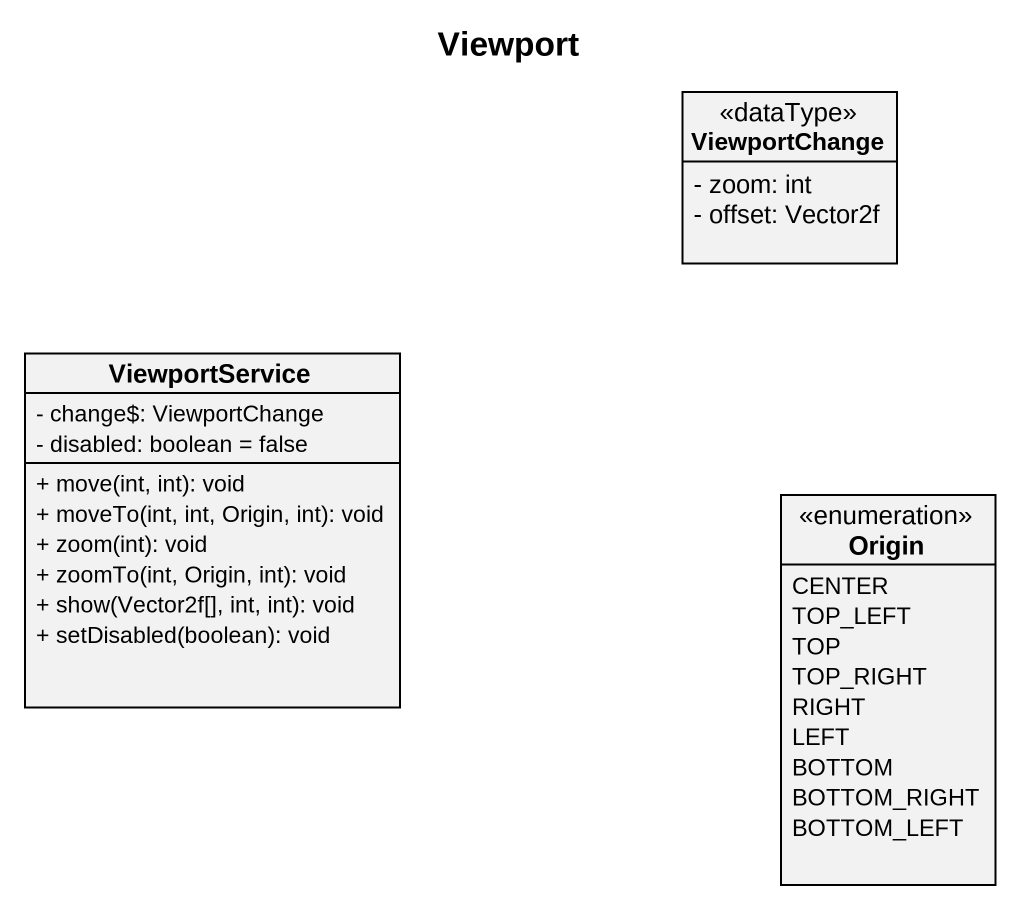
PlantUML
@startuml
title Viewport
hide circle
hide empty members
skinparam classAttributeIconSize 0
class ViewportChange <<dataType>> {
  - zoom: int
  - offset: Vector2f
}
class ViewportService {
  - change$: ViewportChange
  - disabled: boolean = false
  + move(int, int): void
  + moveTo(int, int, Origin, int): void
  + zoom(int): void
  + zoomTo(int, Origin, int): void
  + show(Vector2f[], int, int): void
  + setDisabled(boolean): void
}
enum Origin {
  CENTER
  TOP_LEFT
  TOP
  TOP_RIGHT
  RIGHT
  LEFT
  BOTTOM
  BOTTOM_RIGHT
  BOTTOM_LEFT
}
@enduml
